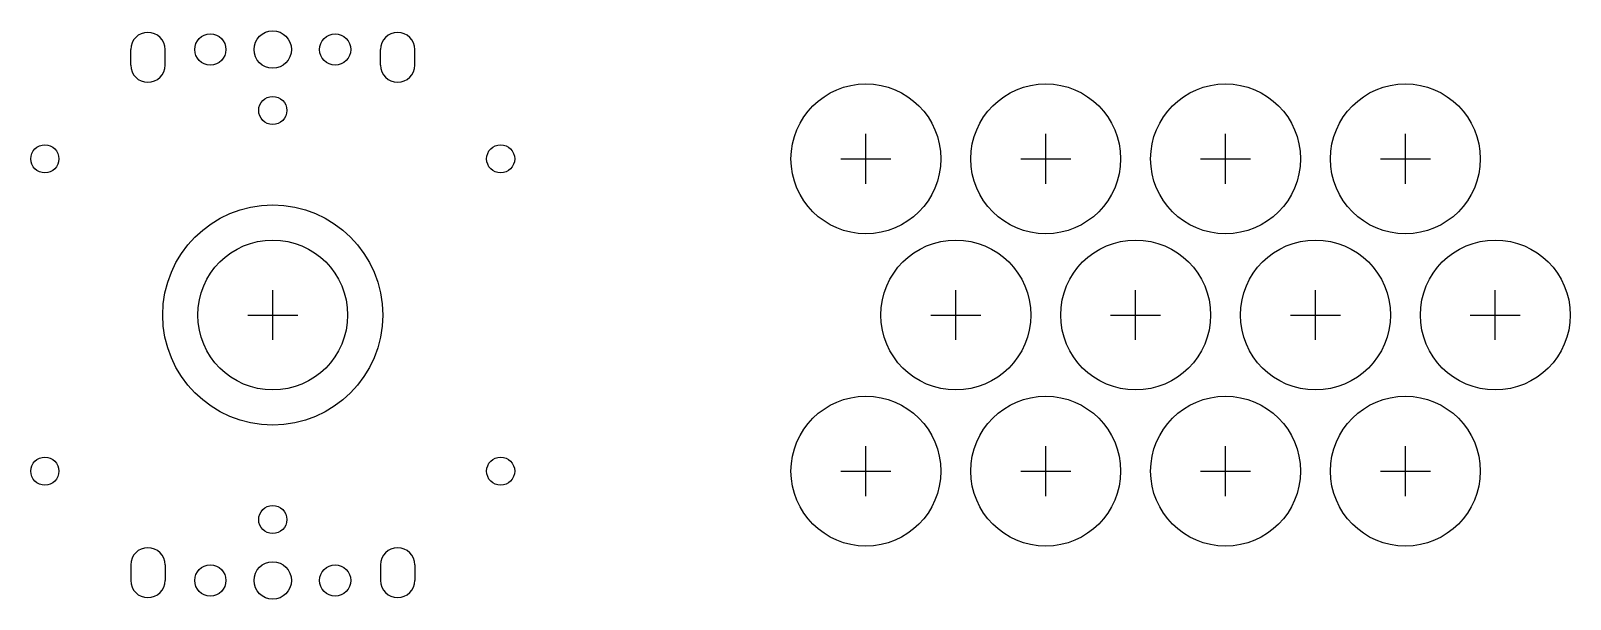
# Model space of a CAD drawing. Header units: millimetres. Extents: x -39 to 208, y -46 to 46.
import ezdxf

# ---------------------------------------------------------------- set-up
doc = ezdxf.new("R2010")
doc.units = ezdxf.units.MM
for name, color, linetype in [('BUTTONS', 1, 'Continuous'), ('GL_PLATE_HOLES', 2, 'Continuous'), ('JOYSTICK_BORE_24', 5, 'Continuous'), ('JOYSTICK_BORE_35.25', 3, 'Continuous'), ('REFERENCE', 8, 'Continuous')]:
    doc.layers.add(name, color=color, linetype=linetype)

msp = doc.modelspace()

# ---------------------------------------------------------------- linework, layer by layer
at = {"layer": 'BUTTONS'}
for centre in [(95, 25), (123.8, 25), (152.6, 25), (181.4, 25), (109.4, 0), (138.2, 0), (167, 0), (195.8, 0), (95, -25), (123.8, -25), (152.6, -25), (181.4, -25)]:
    msp.add_circle(centre, 12, dxfattribs=at)
at = {"layer": 'GL_PLATE_HOLES'}
for p, q in [((-22.75, 40), (-22.75, 42.5)), ((-17.25, 40), (-17.25, 42.5)), ((17.25, 40), (17.25, 42.5)), ((22.75, 40), (22.75, 42.5)), ((-22.75, -40), (-22.75, -42.5)), ((-17.25, -40), (-17.25, -42.5)), ((17.25, -40), (17.25, -42.5)), ((22.75, -40), (22.75, -42.5))]:
    msp.add_line(p, q, dxfattribs=at)
for centre, radius in [((-10, 42.5), 2.5), ((0, 42.5), 3), ((10, 42.5), 2.5), ((0, 32.75), 2.25), ((-36.5, 25), 2.25), ((36.5, 25), 2.25), ((-36.5, -25), 2.25), ((36.5, -25), 2.25), ((0, -32.75), 2.25), ((-10, -42.5), 2.5), ((0, -42.5), 3), ((10, -42.5), 2.5)]:
    msp.add_circle(centre, radius, dxfattribs=at)
for centre, start, end in [((-20, 42.5), 0, 180), ((20, 42.5), 0, 180), ((-20, 40), 180, 360), ((20, 40), 180, 360), ((-20, -40), 0, 180), ((20, -40), 0, 180), ((-20, -42.5), -180, 0), ((20, -42.5), -180, 0)]:
    msp.add_arc(centre, 2.75, start, end, dxfattribs=at)
at = {"layer": 'JOYSTICK_BORE_24'}
msp.add_circle((0, 0), 12, dxfattribs=at)
at = {"layer": 'JOYSTICK_BORE_35.25'}
msp.add_circle((0, 0), 17.62, dxfattribs=at)
at = {"layer": 'REFERENCE'}
for p, q in [((95, 21), (95, 29)), ((123.8, 21), (123.8, 29)), ((152.6, 21), (152.6, 29)), ((181.4, 21), (181.4, 29)), ((91, 25), (99, 25)), ((119.8, 25), (127.8, 25)), ((148.6, 25), (156.6, 25)), ((177.4, 25), (185.4, 25)), ((0, -4), (0, 4)), ((109.4, -4), (109.4, 4)), ((138.2, -4), (138.2, 4)), ((167, -4), (167, 4)), ((195.8, -4), (195.8, 4)), ((-4, 0), (4, 0)), ((105.4, 0), (113.4, 0)), ((134.2, 0), (142.2, 0)), ((163, 0), (171, 0)), ((191.8, 0), (199.8, 0)), ((95, -29), (95, -21)), ((123.8, -29), (123.8, -21)), ((152.6, -29), (152.6, -21)), ((181.4, -29), (181.4, -21)), ((91, -25), (99, -25)), ((119.8, -25), (127.8, -25)), ((148.6, -25), (156.6, -25)), ((177.4, -25), (185.4, -25))]:
    msp.add_line(p, q, dxfattribs=at)

doc.saveas('drawing.dxf')
